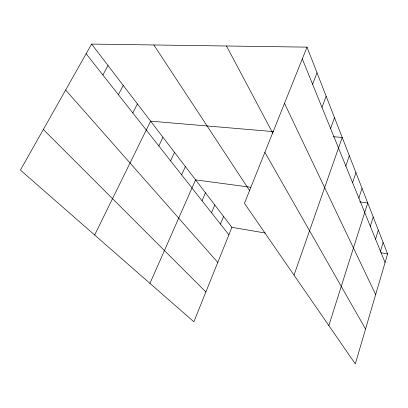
<?xml version="1.0" encoding="UTF-8"?>
<svg xmlns="http://www.w3.org/2000/svg" width="408" height="408" viewBox="0 0 408 408"><rect width="100%" height="100%" fill="white"/><g stroke="black" fill="none" stroke-linecap="round" stroke-linejoin="round"><path stroke-width="0.61" d="M307.025 47.134L387.6 253.919L355.302 363.916L244.438 203.327L307.025 47.134L91.606 44.084L20.4 170.07L193.871 321.79L231.907 227.327L91.606 44.084M380.47 251.241L383.112 242.398M375.564 239.18L378.323 230.117M370.326 226.287L373.213 216.99M328.833 325.574L367.736 202.939L359.754 201.868M358.867 198.094L362.039 188.317M352.589 182.641L355.919 172.609M345.821 166L349.33 155.703M294.015 275.14L342.215 137.45L333.474 136.706M330.597 128.546L334.514 117.683M321.989 107.36L326.145 96.201M312.594 84.247L317.016 72.777M220.453 224.094L223.589 216.464M211.517 212.762L214.792 204.974M202.047 200.751L205.469 192.795M149.95 283.371L195.57 179.872L250.844 187.277M181.616 174.848L185.37 166.546M170.585 160.859L174.522 152.378M158.824 145.952L162.96 137.282M94.651 235.013L150.623 121.161L273.748 131.631M132.819 112.975L137.419 103.918M118.397 94.681L123.257 85.42M102.872 75.006L108.028 65.53M231.907 227.327L265.389 233.05M380.807 252.756L387.6 253.919M43.33 129.504L205.872 291.99M65.642 90.025L217.77 262.436M86.134 53.774L228.898 234.799M153.862 44.967L249.533 190.495M264.874 152.332L365.548 329.016M226.506 45.992L272.738 133.11M284.498 103.346L375.661 294.586M302.303 58.92L385.065 262.553"/></g></svg>
